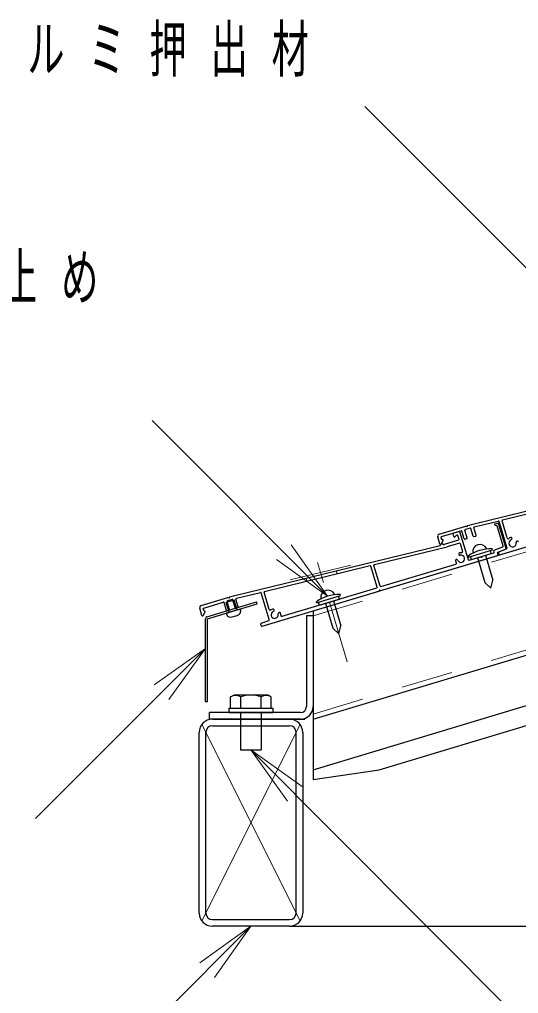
# Model space of a CAD drawing. Units: millimetres on the paper. Extents: x -365 to 143, y 0 to 257.
# Drawn here: x 68.09 to 92.21, y 57.32 to 104.34 of the extents above; entities that cross this region are included whole.
import ezdxf

# ---------------------------------------------------------------- set-up
doc = ezdxf.new("R2010")
doc.units = ezdxf.units.MM
doc.linetypes.add('USER1', pattern=[4.5, 2.5, -2])
doc.linetypes.add('USER2', pattern=[6, 3, -1, 1, -1])
doc.layers.add('LY_1', color=7, linetype='Continuous', lineweight=25)
doc.styles.add('ＭＳ ゴシック', font='')
doc.styles.get('ＭＳ ゴシック').set_extended_font_data('MS Gothic')

# ---------------------------------------------------------------- blocks, each defined once
blk = doc.blocks.new('open_arrow')
at = {"color": 0, "linetype": 'Continuous', "lineweight": -2}
blk.add_lwpolyline([(7.5, 1.25), (0, 0), (7.5, -1.25)], dxfattribs=at)

msp = doc.modelspace()

# ---------------------------------------------------------------- linework, layer by layer
at = {"layer": 'LY_1', "lineweight": 13}
for p, q in [((101.488, 83.432), (84.777, 100.143)), ((82.982, 76.502), (74.505, 84.979)), ((81.179, 77.292), (84.098, 78.004)), ((83.44, 77.586), (83.397, 77.73)), ((81.981, 77.23), (81.938, 77.374)), ((77.076, 73.983), (68.866, 65.773)), ((76.904, 60.825), (81.648, 70.313)), ((76.904, 70.313), (81.648, 60.825)), ((79.276, 69.089), (102.01, 46.283)), ((79.276, 60.569), (68.866, 50.159))]:
    msp.add_line(p, q, dxfattribs=at)
at = {"layer": 'LY_1'}
for p, q in [((82.276, 75.789), (115.194, 85.665)), ((82.276, 70.569), (115.194, 80.445)), ((88.522, 79.235), (88.527, 79.236)), ((89.794, 78.389), (90.943, 78.734)), ((89.933, 78.274), (90.891, 78.562)), ((89.99, 78.605), (90, 78.573)), ((90.661, 78.806), (90.67, 78.774)), ((90.891, 78.562), (90.848, 78.705)), ((90.943, 78.734), (90.929, 78.782)), ((89.794, 78.389), (89.78, 78.437)), ((89.933, 78.274), (89.89, 78.418)), ((90.22, 78.361), (90.58, 77.16)), ((90.603, 78.476), (90.964, 77.275)), ((82.276, 68.127), (115.194, 78.002)), ((90.872, 76.886), (90.58, 77.16)), ((90.872, 76.886), (90.964, 77.275)), ((85.474, 68.127), (115.194, 77.043)), ((77.147, 75.504), (79.54, 76.221)), ((78.462, 76.316), (78.079, 76.201)), ((78.223, 75.722), (78.079, 76.201)), ((78.606, 75.837), (78.462, 76.316)), ((79.571, 76.126), (79.542, 76.222)), ((82.451, 76.186), (82.436, 76.234)), ((82.451, 76.186), (83.6, 76.531)), ((82.59, 76.071), (82.546, 76.215)), ((82.59, 76.071), (83.547, 76.359)), ((82.647, 76.402), (82.657, 76.37)), ((83.26, 76.273), (83.62, 75.072)), ((83.317, 76.603), (83.327, 76.571)), ((83.547, 76.359), (83.504, 76.502)), ((83.6, 76.531), (83.586, 76.579)), ((77.029, 75.787), (77.033, 75.787)), ((77.176, 75.408), (79.571, 76.126)), ((78.749, 75.88), (78.079, 75.679)), ((78.749, 75.88), (78.772, 75.77)), ((82.276, 75.789), (82.276, 67.647)), ((82.877, 76.158), (83.237, 74.957)), ((77.076, 71.408), (77.076, 75.408)), ((77.176, 71.408), (77.176, 75.408)), ((78.079, 75.679), (78.12, 75.574)), ((83.528, 74.683), (83.237, 74.957)), ((83.528, 74.683), (83.62, 75.072)), ((78.295, 71.639), (78.451, 71.729)), ((78.295, 71.089), (78.295, 71.639)), ((80.101, 71.729), (78.451, 71.729)), ((78.785, 71.089), (78.785, 71.639)), ((79.767, 71.089), (79.767, 71.639)), ((80.258, 71.639), (80.101, 71.729)), ((80.258, 71.089), (80.258, 71.639)), ((77.176, 71.408), (77.076, 71.408)), ((78.226, 70.889), (78.226, 71.089)), ((78.226, 71.089), (80.326, 71.089)), ((80.326, 71.089), (80.326, 70.889)), ((77.676, 70.569), (81.876, 70.569)), ((78.226, 70.889), (80.326, 70.889)), ((78.776, 70.889), (78.776, 69.089)), ((79.776, 70.889), (79.776, 69.089)), ((78.776, 69.089), (79.776, 69.089)), ((82.276, 67.647), (85.474, 68.127)), ((81.136, 60.569), (115.194, 60.569))]:
    msp.add_line(p, q, dxfattribs=at)
at = {"layer": 'LY_1', "linetype": 'USER1', "lineweight": 13}
for p, q in [((82.276, 75.549), (115.194, 85.425)), ((82.276, 70.809), (115.194, 80.685))]:
    msp.add_line(p, q, dxfattribs=at)
at = {"layer": 'LY_1', "color": 190}
for p, q in [((89.994, 79.984), (99.912, 82.403)), ((91.43, 80.18), (96.528, 81.423)), ((89.755, 79.912), (89.994, 79.984)), ((90.068, 79.848), (91.226, 80.13)), ((91.067, 79.993), (91.201, 80.033)), ((91.069, 79.935), (91.147, 79.916)), ((91.601, 78.804), (91.238, 80.013)), ((91.649, 78.818), (91.262, 80.109)), ((91.306, 78.498), (96.953, 80.192)), ((91.658, 79.31), (91.408, 80.142)), ((88.366, 79.496), (89.659, 79.883)), ((88.486, 79.375), (89.434, 79.659)), ((89.08, 79.376), (89.04, 79.51)), ((89.338, 79.631), (89.06, 79.547)), ((89.781, 78.26), (89.375, 79.611)), ((89.583, 79.266), (89.471, 79.639)), ((89.727, 79.309), (89.615, 79.682)), ((89.865, 79.789), (89.635, 79.72)), ((89.721, 79.85), (89.659, 79.883)), ((89.721, 79.85), (89.755, 79.912)), ((90.014, 79.395), (89.902, 79.769)), ((90.158, 79.438), (90.046, 79.81)), ((91.464, 78.913), (91.169, 79.896)), ((88.405, 79.017), (88.299, 79.371)), ((88.438, 78.969), (88.469, 79.027)), ((88.46, 79.011), (88.558, 79.192)), ((88.49, 79.256), (88.466, 79.337)), ((88.509, 79.039), (88.587, 78.997)), ((89.309, 79.205), (88.61, 78.995)), ((89.352, 79.061), (88.765, 78.885)), ((89.177, 79.421), (89.132, 79.366)), ((89.238, 79.444), (89.192, 79.43)), ((89.329, 79.242), (89.275, 79.424)), ((89.39, 79.041), (89.503, 78.664)), ((89.707, 79.271), (89.621, 79.246)), ((90.052, 79.375), (90.138, 79.401)), ((78.5, 76.536), (88.419, 78.954)), ((85.238, 78.025), (88.765, 78.885)), ((90.46, 78.433), (91.006, 78.596)), ((91.026, 78.634), (91.011, 78.684)), ((91.029, 78.72), (91.446, 78.876)), ((91.221, 78.504), (91.195, 78.592)), ((91.213, 78.629), (91.583, 78.768)), ((91.269, 78.519), (91.243, 78.607)), ((91.261, 78.643), (91.631, 78.782)), ((85.555, 76.773), (91.201, 78.467)), ((85.556, 76.961), (89.17, 78.046)), ((89.818, 78.24), (90.364, 78.404)), ((90.426, 78.37), (90.364, 78.404)), ((90.426, 78.37), (90.46, 78.433)), ((79.936, 76.732), (85.034, 77.975)), ((85.375, 76.938), (85.07, 77.954)), ((85.518, 76.981), (85.217, 77.987)), ((78.574, 76.399), (79.732, 76.682)), ((80.155, 75.37), (79.768, 76.661)), ((79.813, 75.05), (85.459, 76.744)), ((80.164, 75.862), (79.915, 76.694)), ((80.782, 75.529), (85.355, 76.901)), ((85.492, 76.807), (85.459, 76.744)), ((85.492, 76.807), (85.555, 76.773)), ((76.872, 76.047), (78.165, 76.435)), ((76.992, 75.927), (77.94, 76.211)), ((78.089, 75.817), (77.977, 76.191)), ((78.233, 75.861), (78.121, 76.234)), ((78.371, 76.34), (78.141, 76.271)), ((78.227, 76.402), (78.165, 76.435)), ((78.227, 76.402), (78.261, 76.464)), ((78.261, 76.464), (78.5, 76.536)), ((78.52, 75.947), (78.408, 76.32)), ((78.664, 75.99), (78.553, 76.362)), ((76.911, 75.568), (76.805, 75.923)), ((76.966, 75.563), (77.064, 75.743)), ((76.996, 75.808), (76.972, 75.889)), ((78.213, 75.823), (78.127, 75.797)), ((78.558, 75.927), (78.644, 75.953)), ((79.767, 75.195), (80.137, 75.334)), ((79.775, 75.07), (79.749, 75.158))]:
    msp.add_line(p, q, dxfattribs=at)
at = {"layer": 'LY_1', "linetype": 'USER2', "lineweight": 13}
msp.add_line((83.932, 73.335), (82.38, 78.51), dxfattribs=at)
at = {"layer": 'LY_1', "color": 3}
for p, q in [((81.956, 75.569), (81.956, 71.169)), ((81.956, 75.569), (82.276, 75.569)), ((82.276, 75.569), (82.276, 71.169)), ((81.676, 70.889), (77.276, 70.889)), ((77.276, 70.569), (77.276, 70.889)), ((81.676, 70.569), (77.276, 70.569)), ((77.416, 70.569), (81.136, 70.569)), ((77.416, 70.249), (81.136, 70.249)), ((76.776, 61.209), (76.776, 69.929)), ((77.096, 61.209), (77.096, 69.929)), ((81.456, 61.209), (81.456, 69.929)), ((81.776, 69.929), (81.776, 61.209)), ((77.416, 60.889), (81.136, 60.889)), ((81.136, 60.569), (77.416, 60.569))]:
    msp.add_line(p, q, dxfattribs=at)
at = {"layer": 'LY_1', "color": 190}
for centre, radius, start, end in [((91.076, 79.964), 0.03, 106.7, 256.7), ((91.21, 80.004), 0.03, 16.7, 106.7), ((91.233, 80.101), 0.03, 16.7, 103.7046), ((91.437, 80.151), 0.03, 103.7046, 196.7), ((88.395, 79.4), 0.1, 106.7, 196.7), ((89.069, 79.519), 0.03, 106.7, 196.7), ((89.347, 79.602), 0.03, 16.7, 106.7), ((89.443, 79.631), 0.03, 16.7, 106.7), ((89.644, 79.691), 0.03, 106.7, 196.7), ((89.874, 79.76), 0.03, 16.7, 106.7), ((90.075, 79.819), 0.03, 103.7046, 196.7), ((91.14, 79.887), 0.03, 16.7, 76.7), ((88.434, 79.025), 0.03, 196.7, 331.7), ((88.494, 79.346), 0.03, 106.7, 196.7), ((88.495, 79.012), 0.03, 61.7, 151.7), ((88.495, 79.012), 0.03, 61.7, 151.7), ((88.519, 79.265), 0.03, 196.7, 277.1727), ((88.531, 79.206), 0.03, 331.7, 97.1727), ((88.601, 79.023), 0.03, 241.7, 286.7), ((89.109, 79.385), 0.03, 196.7, 320.7433), ((89.201, 79.402), 0.03, 106.7, 140.7433), ((89.246, 79.415), 0.03, 16.7, 106.7), ((89.301, 79.233), 0.03, 286.7, 16.7), ((89.361, 79.032), 0.03, 16.7, 106.7), ((89.612, 79.274), 0.03, 196.7, 286.7), ((89.698, 79.3), 0.03, 286.7, 16.7), ((90.043, 79.404), 0.03, 196.7, 286.7), ((90.129, 79.429), 0.03, 286.7, 16.7), ((91.706, 79.325), 0.05, 196.7, 307.9427), ((91.918, 79.053), 0.295, 110.6751, 127.9427), ((91.918, 79.053), 0.175, 110.6751, 12.7249), ((91.835, 79.272), 0.06, 290.6751, 110.6751), ((92.147, 79.104), 0.06, 12.7249, 192.7249), ((88.411, 78.984), 0.03, 283.7046, 331.7), ((89.376, 78.535), 0.06, 102.7249, 282.7249), ((89.428, 78.306), 0.295, 85.4573, 102.7249), ((89.455, 78.65), 0.05, 265.4573, 16.7), ((90.997, 78.625), 0.03, 286.7, 16.7), ((91.039, 78.692), 0.03, 110.5141, 196.7), ((91.223, 78.601), 0.03, 110.5141, 196.7), ((91.271, 78.615), 0.03, 110.5141, 196.7), ((91.298, 78.527), 0.03, 196.7, 286.7), ((91.435, 78.904), 0.03, 290.5141, 16.7), ((91.572, 78.796), 0.03, 290.5141, 16.7), ((91.62, 78.81), 0.03, 290.5141, 16.7), ((89.208, 78.223), 0.06, 20.6751, 200.6751), ((89.428, 78.306), 0.295, 200.6751, 217.9427), ((89.156, 78.093), 0.05, 286.7, 37.9427), ((89.428, 78.306), 0.175, 200.6751, 102.7249), ((89.809, 78.269), 0.03, 196.7, 286.7), ((91.192, 78.496), 0.03, 286.7, 16.7), ((85.041, 77.946), 0.03, 16.7, 103.7046), ((85.245, 77.995), 0.03, 103.7046, 196.7), ((79.739, 76.653), 0.03, 16.7, 103.7046), ((79.943, 76.702), 0.03, 103.7046, 196.7), ((85.346, 76.93), 0.03, 286.7, 16.7), ((85.547, 76.99), 0.03, 196.7, 286.7), ((77.949, 76.182), 0.03, 16.7, 106.7), ((78.15, 76.243), 0.03, 106.7, 196.7), ((78.38, 76.312), 0.03, 16.7, 106.7), ((78.581, 76.37), 0.03, 103.7046, 196.7), ((76.901, 75.952), 0.1, 106.7, 196.7), ((77, 75.898), 0.03, 106.7, 196.7), ((77.025, 75.817), 0.03, 196.7, 277.1727), ((77.037, 75.758), 0.03, 331.7, 97.1727), ((78.118, 75.826), 0.03, 196.7, 286.7), ((78.204, 75.852), 0.03, 286.7, 16.7), ((78.549, 75.955), 0.03, 196.7, 286.7), ((78.635, 75.981), 0.03, 286.7, 16.7), ((80.212, 75.876), 0.05, 196.7, 307.9427), ((80.424, 75.604), 0.295, 110.6751, 127.9427), ((80.424, 75.604), 0.175, 110.6751, 12.7249), ((80.341, 75.824), 0.06, 290.6751, 110.6751), ((80.653, 75.656), 0.06, 12.7249, 192.7249), ((76.94, 75.577), 0.03, 196.7, 331.7), ((80.126, 75.362), 0.03, 290.5141, 16.7), ((80.424, 75.604), 0.295, 355.4573, 12.7249), ((80.768, 75.577), 0.05, 175.4573, 286.7), ((79.778, 75.167), 0.03, 110.5141, 196.7), ((79.804, 75.079), 0.03, 196.7, 286.7)]:
    msp.add_arc(centre, radius, start, end, dxfattribs=at)
at = {"layer": 'LY_1'}
for centre, radius, start, end in [((90.345, 78.642), 0.356, 27.4117, 185.9883), ((90.857, 76.934), 1.85, 87.7754, 125.6246), ((83.001, 76.439), 0.356, 27.4117, 185.9883), ((83.514, 74.73), 1.85, 87.7754, 125.6246), ((78.645, 75.743), 0.13, 302.5808, 11.7), ((77.176, 75.408), 0.1, 106.7, 180), ((78.241, 75.622), 0.13, 201.7, 270.8191), ((78.23, 76.392), 0.9, 270.8191, 302.5808), ((78.54, 71.214), 0.491, 60, 120), ((79.276, 70.351), 1.378, 69.136, 110.864), ((80.012, 71.214), 0.491, 60, 120)]:
    msp.add_arc(centre, radius, start, end, dxfattribs=at)
at = {"layer": 'LY_1', "color": 3}
for centre, radius, start, end in [((81.676, 71.169), 0.28, 270, 0), ((81.676, 71.169), 0.6, 270, 0), ((77.416, 69.929), 0.64, 90, 180), ((81.136, 69.929), 0.64, 0, 90), ((77.416, 69.929), 0.32, 90, 180), ((81.136, 69.929), 0.32, 0, 90), ((77.416, 61.209), 0.64, 180, 270), ((77.416, 61.209), 0.32, 180, 270), ((81.136, 61.209), 0.64, 270, 0), ((81.136, 61.209), 0.32, 270, 0)]:
    msp.add_arc(centre, radius, start, end, dxfattribs=at)

# ---------------------------------------------------------------- block references
at = {"layer": 'LY_1', "lineweight": 13, "xscale": 0.4, "yscale": 0.4}
for p, rotation in [((82.982, 76.502), 135), ((77.076, 73.983), 225), ((79.276, 69.089), 314.9), ((79.276, 60.569), 225)]:
    msp.add_blockref('open_arrow', p, dxfattribs=dict(at, rotation=rotation))

# ---------------------------------------------------------------- texts
at = {"layer": 'LY_1', "char_height": 2.199, "attachment_point": 4, "style": 'ＭＳ ゴシック'}
for s, insert in [('\\T1.64;\\W0.6;屋根：アルミ押出材', (56.666, 102.793)), ('\\T1.64;\\W0.6;両端にシールタッピン止め', (37.642, 91.779))]:
    msp.add_mtext(s, dxfattribs=dict(at, insert=insert))

doc.saveas('drawing.dxf')
